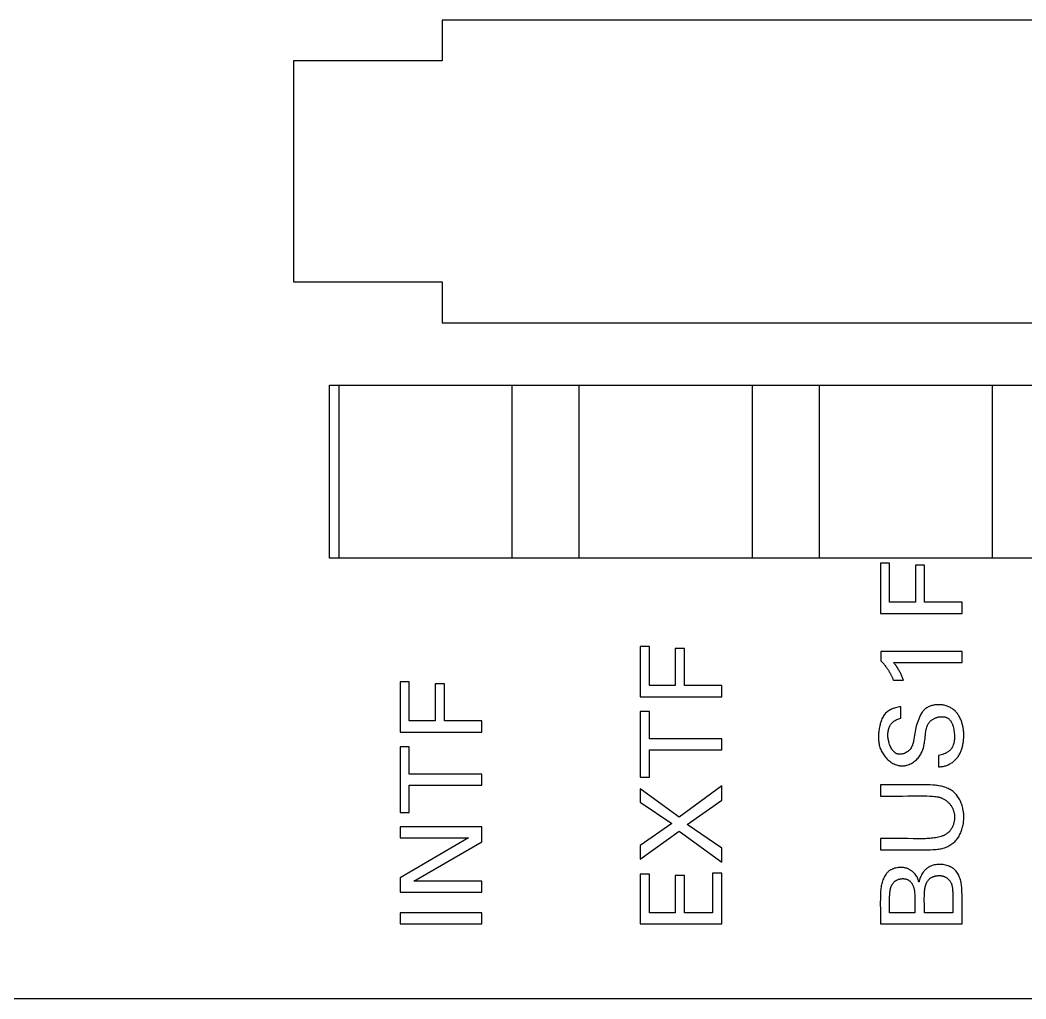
# Model space of a CAD drawing. Extents: x 10 to 610, y -247 to 1644.
# Drawn here: x 135.59 to 156.53, y 764.73 to 785.11 of the extents above; entities that cross this region are included whole.
import ezdxf

# ---------------------------------------------------------------- set-up
doc = ezdxf.new("R2010")
doc.units = 0
doc.header["$LTSCALE"] = 5
doc.header["$MEASUREMENT"] = 0
doc.layers.get('0').update_dxf_attribs({"linetype": 'CONTINUOUS'})

# ---------------------------------------------------------------- blocks, each defined once
blk = doc.blocks.new('L50')
at = {"linetype": 'Continuous'}
for p, q in [((76.13, 86.525), (26.73, 86.525)), ((26.73, 86.525), (26.73, 85.675)), ((26.73, 85.675), (23.63, 85.675)), ((23.63, 85.675), (23.63, 81.075)), ((23.63, 81.075), (26.73, 81.075)), ((26.73, 81.075), (26.73, 80.225)), ((26.73, 80.225), (76.13, 80.225)), ((24.38, 78.925), (78.28, 78.925)), ((24.38, 75.325), (24.38, 78.925)), ((24.58, 75.325), (24.58, 78.925)), ((28.18, 78.925), (28.18, 75.325)), ((29.58, 75.325), (29.58, 78.925)), ((33.18, 78.925), (33.18, 75.325)), ((34.58, 75.325), (34.58, 78.925)), ((38.18, 78.925), (38.18, 75.325)), ((78.28, 75.325), (24.38, 75.325)), ((36.043, 75.221), (35.85, 75.221)), ((35.85, 75.221), (35.85, 74.174)), ((36.043, 74.407), (36.043, 75.221)), ((36.772, 75.179), (36.579, 75.179)), ((36.579, 75.179), (36.579, 74.407)), ((36.772, 74.407), (36.772, 75.179)), ((36.579, 74.407), (36.043, 74.407)), ((37.55, 74.407), (36.772, 74.407)), ((37.55, 74.174), (37.55, 74.407)), ((35.85, 74.174), (37.55, 74.174)), ((31.043, 73.486), (30.85, 73.486)), ((30.85, 73.486), (30.85, 72.439)), ((31.043, 72.672), (31.043, 73.486)), ((31.772, 73.444), (31.579, 73.444)), ((31.579, 73.444), (31.579, 72.672)), ((31.772, 72.672), (31.772, 73.444)), ((37.55, 73.382), (35.86, 73.382)), ((35.86, 73.382), (35.86, 73.19)), ((37.55, 73.155), (37.55, 73.382)), ((36.122, 73.155), (37.55, 73.155)), ((26.043, 72.752), (25.85, 72.752)), ((25.85, 72.752), (25.85, 71.705)), ((26.043, 71.938), (26.043, 72.752)), ((26.772, 72.71), (26.579, 72.71)), ((26.579, 72.71), (26.579, 71.938)), ((26.772, 71.938), (26.772, 72.71)), ((31.579, 72.672), (31.043, 72.672)), ((32.55, 72.672), (31.772, 72.672)), ((32.55, 72.439), (32.55, 72.672)), ((36.121, 72.782), (36.333, 72.782)), ((30.85, 72.439), (32.55, 72.439)), ((31.043, 72.134), (30.85, 72.134)), ((30.85, 72.134), (30.85, 70.762)), ((31.043, 71.564), (31.043, 72.134)), ((36.275, 71.993), (36.275, 72.229)), ((26.579, 71.938), (26.043, 71.938)), ((27.55, 71.938), (26.772, 71.938)), ((27.55, 71.705), (27.55, 71.938)), ((25.85, 71.705), (27.55, 71.705)), ((32.55, 71.564), (31.043, 71.564)), ((32.55, 71.332), (32.55, 71.564)), ((26.043, 71.4), (25.85, 71.4)), ((25.85, 71.4), (25.85, 70.028)), ((26.043, 70.831), (26.043, 71.4)), ((31.043, 71.332), (32.55, 71.332)), ((31.043, 70.762), (31.043, 71.332)), ((37.057, 71.215), (37.057, 70.981)), ((27.55, 70.831), (26.043, 70.831)), ((27.55, 70.598), (27.55, 70.831)), ((26.043, 70.598), (27.55, 70.598)), ((26.043, 70.028), (26.043, 70.598)), ((30.85, 70.762), (31.043, 70.762)), ((32.55, 70.584), (31.664, 69.932)), ((32.55, 70.286), (32.55, 70.584)), ((35.85, 70.604), (35.85, 70.373)), ((31.664, 69.932), (30.85, 70.525)), ((30.85, 70.525), (30.85, 70.247)), ((30.85, 70.247), (31.51, 69.798)), ((31.826, 69.779), (32.55, 70.286)), ((25.85, 70.028), (26.043, 70.028)), ((27.55, 69.734), (25.85, 69.734)), ((25.85, 69.734), (25.85, 69.503)), ((27.55, 69.422), (27.55, 69.734)), ((31.51, 69.798), (30.85, 69.346)), ((32.55, 69.284), (31.826, 69.779)), ((30.85, 69.056), (31.66, 69.641)), ((31.66, 69.641), (32.55, 68.999)), ((25.85, 69.503), (27.275, 69.503)), ((27.275, 69.503), (25.85, 68.673)), ((26.14, 68.602), (27.55, 69.422)), ((30.85, 69.346), (30.85, 69.056)), ((35.85, 69.487), (35.85, 69.255)), ((32.55, 68.999), (32.55, 69.284)), ((35.85, 69.255), (36.048, 69.255)), ((31.043, 68.747), (30.85, 68.747)), ((30.85, 68.747), (30.85, 67.711)), ((31.043, 67.944), (31.043, 68.747)), ((31.772, 68.716), (31.579, 68.716)), ((31.579, 68.716), (31.579, 67.944)), ((31.772, 67.944), (31.772, 68.716)), ((32.55, 68.769), (32.357, 68.769)), ((32.357, 68.769), (32.357, 67.944)), ((32.55, 67.711), (32.55, 68.769)), ((25.85, 68.673), (25.85, 68.37)), ((27.55, 68.602), (26.14, 68.602)), ((27.55, 68.37), (27.55, 68.602)), ((25.85, 68.37), (27.55, 68.37)), ((36.043, 68.117), (36.043, 68.203)), ((36.043, 67.944), (36.043, 68.117)), ((36.568, 68.204), (36.568, 68.074)), ((36.568, 68.074), (36.568, 67.944)), ((36.766, 68.074), (36.766, 68.117)), ((36.766, 67.944), (36.766, 68.074)), ((37.357, 68.074), (37.357, 67.944)), ((37.55, 68.017), (37.551, 68.17)), ((27.55, 67.944), (25.85, 67.944)), ((25.85, 67.944), (25.85, 67.711)), ((27.55, 67.711), (27.55, 67.944)), ((31.579, 67.944), (31.043, 67.944)), ((32.357, 67.944), (31.772, 67.944)), ((35.85, 67.915), (35.85, 67.711)), ((36.568, 67.944), (36.043, 67.944)), ((37.357, 67.944), (36.766, 67.944)), ((37.55, 67.711), (37.55, 67.915)), ((25.85, 67.711), (27.55, 67.711)), ((30.85, 67.711), (32.55, 67.711)), ((35.85, 67.711), (37.55, 67.711)), ((124, 66.15), (-3, 66.15))]:
    blk.add_line(p, q, dxfattribs=at)
at = {"color": 7, "linetype": 'Continuous'}
blk.add_line((285.5, 66.15), (-1.5, 66.15), dxfattribs=at)
at = {"linetype": 'Continuous'}
for points in [[(35.86, 73.19), (35.867, 73.182), (35.875, 73.174), (35.882, 73.165), (35.89, 73.157), (35.897, 73.149), (35.905, 73.141), (35.912, 73.132), (35.919, 73.124), (35.926, 73.115), (35.933, 73.107), (35.94, 73.098), (35.947, 73.089), (35.954, 73.081), (35.96, 73.072), (35.967, 73.063), (35.973, 73.054), (35.98, 73.045), (35.986, 73.036), (35.992, 73.027), (35.999, 73.018), (36.005, 73.008), (36.011, 72.999), (36.017, 72.99), (36.023, 72.98), (36.028, 72.971), (36.034, 72.961), (36.04, 72.952), (36.045, 72.942), (36.051, 72.933), (36.056, 72.923), (36.061, 72.913), (36.066, 72.903), (36.071, 72.894), (36.076, 72.884), (36.081, 72.874), (36.086, 72.864), (36.091, 72.854), (36.095, 72.844), (36.1, 72.834), (36.104, 72.823), (36.109, 72.813), (36.113, 72.803), (36.117, 72.793), (36.121, 72.782)], [(36.333, 72.782), (36.326, 72.8), (36.319, 72.817), (36.312, 72.834), (36.305, 72.852), (36.297, 72.869), (36.29, 72.886), (36.282, 72.903), (36.274, 72.92), (36.266, 72.937), (36.257, 72.953), (36.249, 72.97), (36.24, 72.986), (36.23, 73.002), (36.221, 73.018), (36.216, 73.026), (36.211, 73.034), (36.206, 73.042), (36.201, 73.05), (36.196, 73.058), (36.19, 73.066), (36.185, 73.073), (36.18, 73.081), (36.174, 73.089), (36.169, 73.096), (36.157, 73.111), (36.146, 73.126), (36.134, 73.14), (36.122, 73.155)], [(37.057, 70.981), (37.078, 70.982), (37.098, 70.983), (37.117, 70.984), (37.137, 70.987), (37.156, 70.99), (37.175, 70.994), (37.193, 70.999), (37.212, 71.004), (37.23, 71.01), (37.247, 71.017), (37.265, 71.024), (37.282, 71.033), (37.299, 71.042), (37.316, 71.051), (37.333, 71.062), (37.349, 71.073), (37.364, 71.085), (37.38, 71.097), (37.394, 71.11), (37.409, 71.124), (37.422, 71.138), (37.436, 71.152), (37.448, 71.167), (37.46, 71.182), (37.471, 71.198), (37.482, 71.215), (37.492, 71.231), (37.502, 71.248), (37.51, 71.265), (37.519, 71.283), (37.526, 71.301), (37.534, 71.319), (37.54, 71.337), (37.547, 71.356), (37.552, 71.375), (37.557, 71.394), (37.562, 71.413), (37.567, 71.432), (37.57, 71.451), (37.574, 71.47), (37.58, 71.509), (37.584, 71.548), (37.587, 71.587), (37.588, 71.625), (37.588, 71.645), (37.588, 71.664), (37.587, 71.683), (37.585, 71.703), (37.584, 71.722), (37.582, 71.741), (37.579, 71.761), (37.576, 71.78), (37.573, 71.799), (37.569, 71.818), (37.565, 71.837), (37.56, 71.856), (37.555, 71.875), (37.549, 71.894), (37.543, 71.913), (37.536, 71.932), (37.529, 71.95), (37.522, 71.969), (37.514, 71.987), (37.505, 72.005), (37.496, 72.022), (37.486, 72.039), (37.476, 72.056), (37.466, 72.072), (37.454, 72.088), (37.443, 72.103), (37.43, 72.118), (37.417, 72.132), (37.404, 72.146), (37.389, 72.159), (37.375, 72.171), (37.359, 72.183), (37.343, 72.194), (37.327, 72.204), (37.31, 72.214), (37.293, 72.222), (37.275, 72.231), (37.257, 72.238), (37.239, 72.245), (37.22, 72.251), (37.201, 72.256), (37.181, 72.261), (37.162, 72.265), (37.142, 72.268), (37.122, 72.271), (37.102, 72.272), (37.082, 72.273), (37.061, 72.274), (37.041, 72.273), (37.021, 72.272), (37, 72.27), (36.98, 72.268), (36.961, 72.264), (36.941, 72.26), (36.922, 72.255), (36.903, 72.249), (36.884, 72.242), (36.866, 72.235), (36.848, 72.227), (36.831, 72.218), (36.815, 72.208), (36.799, 72.197), (36.784, 72.185), (36.77, 72.173), (36.756, 72.159), (36.743, 72.145), (36.731, 72.13), (36.72, 72.115), (36.709, 72.099), (36.699, 72.082), (36.689, 72.065), (36.68, 72.047), (36.671, 72.03), (36.663, 72.012), (36.648, 71.975), (36.634, 71.938), (36.621, 71.902), (36.609, 71.865), (36.598, 71.828), (36.588, 71.791), (36.579, 71.754), (36.572, 71.716), (36.565, 71.677), (36.559, 71.638), (36.553, 71.599), (36.548, 71.559), (36.541, 71.52), (36.537, 71.5), (36.533, 71.481), (36.528, 71.462), (36.522, 71.444), (36.516, 71.426), (36.508, 71.408), (36.5, 71.391), (36.49, 71.374), (36.48, 71.358), (36.468, 71.343), (36.454, 71.328), (36.439, 71.314), (36.423, 71.301), (36.406, 71.29), (36.388, 71.279), (36.37, 71.269), (36.351, 71.261), (36.331, 71.254), (36.311, 71.248), (36.292, 71.244), (36.282, 71.243), (36.272, 71.242), (36.262, 71.241), (36.253, 71.241), (36.243, 71.242), (36.234, 71.243), (36.225, 71.244), (36.216, 71.246), (36.207, 71.248), (36.198, 71.251), (36.19, 71.254), (36.181, 71.258), (36.173, 71.262), (36.165, 71.267), (36.158, 71.272), (36.15, 71.277), (36.143, 71.283), (36.136, 71.29), (36.122, 71.303), (36.109, 71.318), (36.097, 71.334), (36.086, 71.351), (36.075, 71.369), (36.065, 71.388), (36.056, 71.408), (36.048, 71.428), (36.041, 71.448), (36.034, 71.47), (36.028, 71.491), (36.023, 71.512), (36.018, 71.534), (36.014, 71.555), (36.011, 71.577), (36.009, 71.598), (36.008, 71.619), (36.007, 71.64), (36.008, 71.661), (36.009, 71.682), (36.01, 71.702), (36.013, 71.722), (36.017, 71.742), (36.021, 71.761), (36.027, 71.779), (36.033, 71.797), (36.04, 71.815), (36.048, 71.832), (36.056, 71.848), (36.066, 71.863)], [(36.275, 72.229), (36.247, 72.226), (36.219, 72.221), (36.192, 72.216), (36.166, 72.21), (36.141, 72.203), (36.117, 72.195), (36.094, 72.186), (36.072, 72.176), (36.051, 72.165), (36.031, 72.154), (36.011, 72.141), (35.993, 72.127), (35.976, 72.112), (35.96, 72.096), (35.944, 72.078), (35.93, 72.06), (35.917, 72.04), (35.905, 72.02), (35.893, 71.999), (35.883, 71.977), (35.873, 71.954), (35.865, 71.931), (35.857, 71.907), (35.849, 71.882), (35.843, 71.857), (35.837, 71.832), (35.832, 71.807), (35.827, 71.781), (35.823, 71.756), (35.819, 71.73), (35.816, 71.704), (35.814, 71.679), (35.812, 71.654), (35.811, 71.629), (35.81, 71.603), (35.81, 71.579), (35.811, 71.554), (35.812, 71.529), (35.815, 71.505), (35.818, 71.481), (35.822, 71.456), (35.827, 71.433), (35.833, 71.409), (35.84, 71.385), (35.848, 71.362), (35.857, 71.339), (35.868, 71.316), (35.879, 71.294), (35.892, 71.271), (35.905, 71.249), (35.92, 71.228), (35.936, 71.207), (35.953, 71.186), (35.97, 71.167), (35.988, 71.148), (36.008, 71.129), (36.028, 71.112), (36.048, 71.096), (36.069, 71.08), (36.091, 71.066), (36.113, 71.053), (36.136, 71.042), (36.159, 71.031), (36.183, 71.022), (36.207, 71.014), (36.219, 71.011), (36.231, 71.008), (36.243, 71.006), (36.255, 71.004), (36.267, 71.003), (36.279, 71.001), (36.292, 71.001), (36.304, 71), (36.316, 71.001), (36.329, 71.001), (36.341, 71.003), (36.353, 71.004), (36.366, 71.006), (36.378, 71.008), (36.402, 71.014), (36.426, 71.022), (36.45, 71.031), (36.473, 71.041), (36.496, 71.053), (36.518, 71.066), (36.54, 71.08), (36.56, 71.095), (36.58, 71.111), (36.599, 71.128), (36.617, 71.145), (36.634, 71.164), (36.65, 71.183), (36.665, 71.203), (36.678, 71.223), (36.691, 71.244), (36.702, 71.265), (36.712, 71.287), (36.722, 71.309), (36.731, 71.332), (36.738, 71.355), (36.745, 71.378), (36.752, 71.402), (36.758, 71.427), (36.763, 71.451), (36.767, 71.476), (36.772, 71.501), (36.775, 71.526), (36.782, 71.577), (36.793, 71.681)], [(36.066, 71.863), (36.077, 71.878), (36.088, 71.891), (36.101, 71.904), (36.114, 71.916), (36.129, 71.928), (36.144, 71.938), (36.16, 71.948), (36.177, 71.957), (36.195, 71.965), (36.214, 71.973), (36.233, 71.98), (36.254, 71.987), (36.275, 71.993)], [(36.793, 71.681), (36.796, 71.706), (36.8, 71.732), (36.805, 71.757), (36.81, 71.781), (36.816, 71.805), (36.824, 71.828), (36.828, 71.839), (36.833, 71.851), (36.838, 71.861), (36.844, 71.872), (36.85, 71.882), (36.856, 71.892), (36.863, 71.902), (36.87, 71.912), (36.878, 71.921), (36.887, 71.93), (36.896, 71.938), (36.906, 71.947), (36.916, 71.954), (36.926, 71.962), (36.937, 71.969), (36.948, 71.976), (36.96, 71.982), (36.972, 71.988), (36.984, 71.994), (36.997, 71.999), (37.01, 72.003), (37.023, 72.008), (37.036, 72.011), (37.049, 72.015), (37.062, 72.018), (37.075, 72.02), (37.088, 72.022), (37.102, 72.023), (37.115, 72.024), (37.128, 72.024), (37.141, 72.024), (37.154, 72.024), (37.166, 72.022), (37.179, 72.02), (37.191, 72.018), (37.203, 72.015), (37.214, 72.011), (37.225, 72.007), (37.236, 72.002), (37.246, 71.997), (37.256, 71.991), (37.266, 71.984), (37.275, 71.977), (37.283, 71.97), (37.292, 71.961), (37.3, 71.953), (37.307, 71.943), (37.314, 71.934), (37.321, 71.924), (37.327, 71.913), (37.333, 71.902), (37.339, 71.891), (37.344, 71.88), (37.349, 71.868), (37.354, 71.856), (37.358, 71.843), (37.366, 71.818), (37.373, 71.792), (37.378, 71.765), (37.383, 71.738), (37.387, 71.711), (37.39, 71.683), (37.392, 71.656), (37.393, 71.629), (37.394, 71.602), (37.393, 71.576), (37.391, 71.55), (37.389, 71.525), (37.385, 71.5), (37.38, 71.476), (37.374, 71.453), (37.367, 71.431), (37.362, 71.42), (37.358, 71.409), (37.353, 71.399), (37.348, 71.389), (37.342, 71.379), (37.336, 71.37), (37.33, 71.36), (37.323, 71.352), (37.316, 71.343), (37.309, 71.335), (37.301, 71.326)], [(37.301, 71.326), (37.293, 71.319), (37.284, 71.311), (37.275, 71.304), (37.266, 71.297), (37.256, 71.29), (37.247, 71.284), (37.236, 71.277), (37.226, 71.271), (37.215, 71.266), (37.203, 71.26), (37.192, 71.255), (37.18, 71.25), (37.167, 71.245), (37.155, 71.241), (37.142, 71.236), (37.115, 71.228), (37.087, 71.221), (37.057, 71.215)], [(36.147, 70.604), (36.048, 70.604), (35.949, 70.604), (35.85, 70.604)], [(36.048, 69.255), (36.147, 69.255), (36.246, 69.255), (36.345, 69.255), (36.444, 69.254), (36.543, 69.254), (36.642, 69.254), (36.741, 69.254), (36.84, 69.254), (36.89, 69.255), (36.94, 69.256), (36.989, 69.259), (37.014, 69.261), (37.038, 69.263), (37.063, 69.267), (37.087, 69.271), (37.112, 69.275), (37.136, 69.281), (37.16, 69.288), (37.184, 69.295), (37.208, 69.304), (37.231, 69.313), (37.254, 69.324), (37.277, 69.335), (37.299, 69.347), (37.32, 69.36), (37.341, 69.374), (37.36, 69.389), (37.38, 69.405), (37.398, 69.422), (37.415, 69.44), (37.432, 69.458), (37.447, 69.478), (37.462, 69.498), (37.476, 69.519), (37.489, 69.54), (37.501, 69.562), (37.512, 69.585), (37.523, 69.608), (37.532, 69.631), (37.541, 69.655), (37.549, 69.679), (37.556, 69.703), (37.563, 69.727), (37.569, 69.752), (37.574, 69.776), (37.578, 69.801), (37.581, 69.826), (37.584, 69.85), (37.586, 69.875), (37.587, 69.9), (37.588, 69.925), (37.588, 69.95), (37.587, 69.975), (37.585, 69.999), (37.582, 70.024), (37.579, 70.049), (37.575, 70.074), (37.57, 70.099), (37.565, 70.123), (37.558, 70.148), (37.551, 70.173), (37.543, 70.197), (37.535, 70.221), (37.525, 70.245), (37.515, 70.268), (37.504, 70.291), (37.492, 70.313), (37.479, 70.335), (37.465, 70.356), (37.451, 70.376), (37.436, 70.396), (37.42, 70.414), (37.403, 70.432), (37.385, 70.449), (37.366, 70.464), (37.347, 70.479), (37.327, 70.492), (37.306, 70.505), (37.284, 70.517), (37.262, 70.528), (37.239, 70.537), (37.216, 70.547), (37.192, 70.555), (37.168, 70.562), (37.143, 70.569), (37.119, 70.575), (37.093, 70.581), (37.068, 70.586), (37.043, 70.59), (37.017, 70.594), (36.991, 70.597), (36.966, 70.6), (36.94, 70.602), (36.889, 70.605), (36.839, 70.607), (36.789, 70.608), (36.74, 70.608), (36.641, 70.606), (36.543, 70.604), (36.445, 70.603), (36.346, 70.603), (36.147, 70.604)], [(35.85, 70.373), (35.964, 70.373), (36.079, 70.372), (36.193, 70.372), (36.308, 70.372), (36.421, 70.374), (36.535, 70.375), (36.649, 70.376), (36.706, 70.376), (36.764, 70.375), (36.821, 70.374), (36.88, 70.372), (36.909, 70.371), (36.938, 70.369), (36.967, 70.366), (36.996, 70.363), (37.024, 70.358), (37.052, 70.353), (37.066, 70.35), (37.08, 70.346), (37.094, 70.342), (37.107, 70.338), (37.121, 70.333), (37.134, 70.328), (37.147, 70.322), (37.16, 70.316), (37.172, 70.309), (37.185, 70.302), (37.197, 70.294), (37.209, 70.286), (37.221, 70.278), (37.232, 70.269), (37.243, 70.26), (37.254, 70.25), (37.265, 70.24), (37.275, 70.229), (37.285, 70.219), (37.295, 70.207), (37.304, 70.196), (37.313, 70.184), (37.322, 70.172), (37.33, 70.16), (37.337, 70.147), (37.345, 70.134), (37.351, 70.121), (37.358, 70.107), (37.364, 70.093), (37.369, 70.079), (37.374, 70.065), (37.378, 70.051), (37.382, 70.036), (37.385, 70.022), (37.388, 70.007), (37.391, 69.992), (37.392, 69.977), (37.394, 69.961), (37.394, 69.946), (37.395, 69.931), (37.394, 69.916), (37.394, 69.901), (37.392, 69.885), (37.391, 69.87), (37.389, 69.855), (37.386, 69.84), (37.383, 69.825), (37.379, 69.811), (37.375, 69.796), (37.371, 69.782), (37.366, 69.768), (37.361, 69.754), (37.355, 69.74), (37.349, 69.727), (37.342, 69.714), (37.335, 69.701), (37.327, 69.689), (37.32, 69.677), (37.311, 69.665), (37.302, 69.654), (37.293, 69.643), (37.284, 69.632), (37.274, 69.623), (37.264, 69.613), (37.253, 69.604), (37.242, 69.596), (37.231, 69.587), (37.219, 69.58), (37.207, 69.572), (37.195, 69.565), (37.182, 69.559), (37.169, 69.553), (37.156, 69.547), (37.143, 69.542), (37.129, 69.536), (37.116, 69.532), (37.088, 69.523), (37.059, 69.515), (37.03, 69.509), (37, 69.503), (36.97, 69.499), (36.94, 69.495), (36.91, 69.492), (36.88, 69.489), (36.85, 69.487), (36.821, 69.485), (36.791, 69.484), (36.762, 69.482), (36.704, 69.481), (36.647, 69.481), (36.59, 69.482), (36.533, 69.483), (36.421, 69.486), (36.364, 69.487), (36.308, 69.488), (36.251, 69.488), (36.194, 69.489), (36.079, 69.488), (35.965, 69.488), (35.85, 69.487)], [(37.551, 68.17), (37.551, 68.22), (37.551, 68.271), (37.55, 68.322), (37.549, 68.374), (37.547, 68.425), (37.546, 68.45), (37.544, 68.476), (37.541, 68.501), (37.538, 68.526), (37.534, 68.552), (37.53, 68.577), (37.524, 68.602), (37.518, 68.626), (37.51, 68.651), (37.501, 68.675), (37.492, 68.699), (37.481, 68.723), (37.468, 68.746), (37.455, 68.768), (37.44, 68.79), (37.425, 68.81), (37.416, 68.82), (37.407, 68.829), (37.399, 68.838), (37.389, 68.847), (37.38, 68.855), (37.37, 68.863), (37.359, 68.871), (37.349, 68.878), (37.338, 68.884), (37.327, 68.891), (37.316, 68.897), (37.304, 68.902), (37.281, 68.913), (37.256, 68.922), (37.232, 68.929), (37.206, 68.935), (37.181, 68.94), (37.155, 68.944), (37.129, 68.947), (37.104, 68.948), (37.078, 68.949), (37.052, 68.948), (37.027, 68.945), (37.002, 68.942), (36.976, 68.937), (36.952, 68.93), (36.927, 68.923), (36.903, 68.913), (36.88, 68.903), (36.857, 68.891), (36.846, 68.884), (36.836, 68.877), (36.825, 68.87), (36.815, 68.862), (36.805, 68.854), (36.795, 68.846), (36.786, 68.837), (36.777, 68.828), (36.768, 68.819), (36.76, 68.809), (36.752, 68.799), (36.744, 68.789), (36.729, 68.768), (36.716, 68.746), (36.704, 68.723), (36.693, 68.7), (36.682, 68.677), (36.673, 68.655), (36.669, 68.643), (36.665, 68.631), (36.662, 68.619), (36.659, 68.604), (36.657, 68.597), (36.656, 68.59), (36.655, 68.588), (36.654, 68.586), (36.653, 68.584), (36.652, 68.583), (36.652, 68.583), (36.651, 68.583), (36.65, 68.584), (36.649, 68.586), (36.648, 68.588), (36.647, 68.59), (36.645, 68.596), (36.643, 68.603), (36.641, 68.611), (36.637, 68.628), (36.632, 68.647), (36.629, 68.655), (36.626, 68.663), (36.624, 68.67), (36.621, 68.676), (36.618, 68.682), (36.615, 68.687), (36.608, 68.697), (36.602, 68.706), (36.587, 68.725), (36.572, 68.744), (36.555, 68.764), (36.537, 68.783), (36.528, 68.792), (36.518, 68.801), (36.508, 68.81), (36.498, 68.818), (36.487, 68.825), (36.476, 68.832), (36.465, 68.839), (36.453, 68.845), (36.442, 68.851), (36.43, 68.856), (36.418, 68.861), (36.406, 68.865), (36.393, 68.869), (36.381, 68.873), (36.368, 68.876), (36.355, 68.878), (36.329, 68.882), (36.303, 68.885), (36.277, 68.885), (36.251, 68.885), (36.224, 68.883), (36.198, 68.879), (36.172, 68.874), (36.147, 68.868), (36.122, 68.86), (36.11, 68.855), (36.098, 68.85), (36.086, 68.845), (36.075, 68.839), (36.064, 68.833), (36.053, 68.827), (36.042, 68.82), (36.032, 68.813), (36.022, 68.805), (36.012, 68.797), (36.003, 68.788), (35.994, 68.779), (35.985, 68.77), (35.977, 68.76), (35.969, 68.75), (35.962, 68.74), (35.947, 68.719), (35.934, 68.696), (35.922, 68.673), (35.912, 68.649), (35.902, 68.625), (35.893, 68.6), (35.886, 68.575), (35.879, 68.55), (35.874, 68.525), (35.869, 68.5), (35.864, 68.475), (35.861, 68.449), (35.858, 68.424), (35.856, 68.399), (35.854, 68.373), (35.851, 68.323), (35.85, 68.272), (35.85, 68.221), (35.849, 68.17), (35.849, 68.119), (35.85, 68.017)], [(36.766, 68.117), (36.765, 68.204), (36.765, 68.248), (36.766, 68.291), (36.766, 68.312), (36.767, 68.334), (36.768, 68.355), (36.769, 68.377), (36.771, 68.399), (36.773, 68.42), (36.776, 68.442), (36.778, 68.453), (36.78, 68.464), (36.783, 68.475), (36.785, 68.486), (36.788, 68.496), (36.791, 68.507), (36.794, 68.518), (36.798, 68.529), (36.802, 68.539), (36.806, 68.55), (36.81, 68.56), (36.815, 68.57), (36.82, 68.58), (36.825, 68.589), (36.831, 68.599), (36.837, 68.608), (36.843, 68.617), (36.85, 68.625), (36.857, 68.633), (36.865, 68.641), (36.872, 68.648), (36.88, 68.655), (36.889, 68.662), (36.898, 68.668), (36.907, 68.674), (36.916, 68.679), (36.926, 68.684), (36.936, 68.689), (36.946, 68.693), (36.957, 68.697), (36.967, 68.7), (36.978, 68.703), (36.989, 68.706), (37, 68.708), (37.011, 68.711), (37.022, 68.712), (37.033, 68.714), (37.044, 68.715), (37.055, 68.716), (37.066, 68.716), (37.077, 68.716), (37.088, 68.716), (37.099, 68.715), (37.11, 68.714), (37.12, 68.713), (37.131, 68.711), (37.142, 68.709), (37.152, 68.706), (37.163, 68.703), (37.173, 68.699), (37.183, 68.695), (37.193, 68.69), (37.203, 68.685), (37.212, 68.68), (37.222, 68.674), (37.231, 68.668), (37.24, 68.661), (37.249, 68.654), (37.257, 68.647), (37.265, 68.639), (37.273, 68.631), (37.281, 68.623), (37.288, 68.615), (37.295, 68.606), (37.301, 68.597), (37.308, 68.588), (37.313, 68.578), (37.318, 68.569), (37.323, 68.559), (37.328, 68.549), (37.332, 68.539), (37.335, 68.529), (37.338, 68.518), (37.341, 68.508), (37.344, 68.497), (37.346, 68.487), (37.348, 68.476), (37.35, 68.465), (37.351, 68.454), (37.352, 68.443), (37.354, 68.421), (37.355, 68.399), (37.356, 68.377), (37.357, 68.356), (37.357, 68.334), (37.357, 68.291)], [(36.043, 68.203), (36.043, 68.247), (36.043, 68.268), (36.043, 68.29), (36.044, 68.312), (36.045, 68.333), (36.047, 68.355), (36.049, 68.376), (36.051, 68.387), (36.052, 68.398), (36.054, 68.408), (36.056, 68.419), (36.058, 68.43), (36.061, 68.441), (36.064, 68.451), (36.067, 68.462), (36.07, 68.472), (36.073, 68.483), (36.077, 68.493), (36.082, 68.503), (36.086, 68.513), (36.091, 68.523), (36.096, 68.532), (36.102, 68.541), (36.108, 68.55), (36.114, 68.559), (36.121, 68.568), (36.128, 68.576), (36.136, 68.583), (36.144, 68.591), (36.153, 68.597), (36.161, 68.604), (36.17, 68.61), (36.18, 68.616), (36.19, 68.622), (36.199, 68.627), (36.21, 68.631), (36.22, 68.635), (36.23, 68.639), (36.241, 68.642), (36.252, 68.645), (36.263, 68.648), (36.274, 68.65), (36.285, 68.651), (36.296, 68.652), (36.308, 68.653), (36.319, 68.653), (36.33, 68.653), (36.342, 68.652), (36.353, 68.65), (36.364, 68.649), (36.375, 68.646), (36.385, 68.643), (36.396, 68.64), (36.406, 68.636), (36.416, 68.632), (36.426, 68.627), (36.435, 68.622), (36.444, 68.617), (36.453, 68.61), (36.462, 68.604), (36.469, 68.597), (36.477, 68.589), (36.484, 68.581), (36.491, 68.573), (36.498, 68.564), (36.504, 68.555), (36.51, 68.546), (36.515, 68.536), (36.52, 68.526), (36.525, 68.516), (36.53, 68.506), (36.534, 68.495), (36.538, 68.485), (36.542, 68.474), (36.545, 68.463), (36.548, 68.452), (36.551, 68.441), (36.553, 68.43), (36.556, 68.419), (36.558, 68.408), (36.559, 68.398), (36.561, 68.387), (36.562, 68.376), (36.563, 68.365), (36.564, 68.354), (36.566, 68.333), (36.567, 68.311), (36.568, 68.29), (36.568, 68.247), (36.568, 68.204)], [(37.357, 68.291), (37.357, 68.204), (37.357, 68.074)], [(35.85, 68.017), (35.85, 67.966), (35.85, 67.915)], [(37.55, 67.915), (37.55, 67.966), (37.55, 68.017)]]:
    blk.add_lwpolyline(points, dxfattribs=at)

msp = doc.modelspace()

# ---------------------------------------------------------------- block references
at = {"linetype": 'Continuous'}
msp.add_blockref('L50', (117.646, 698.585), dxfattribs=at)

doc.saveas('drawing.dxf')
